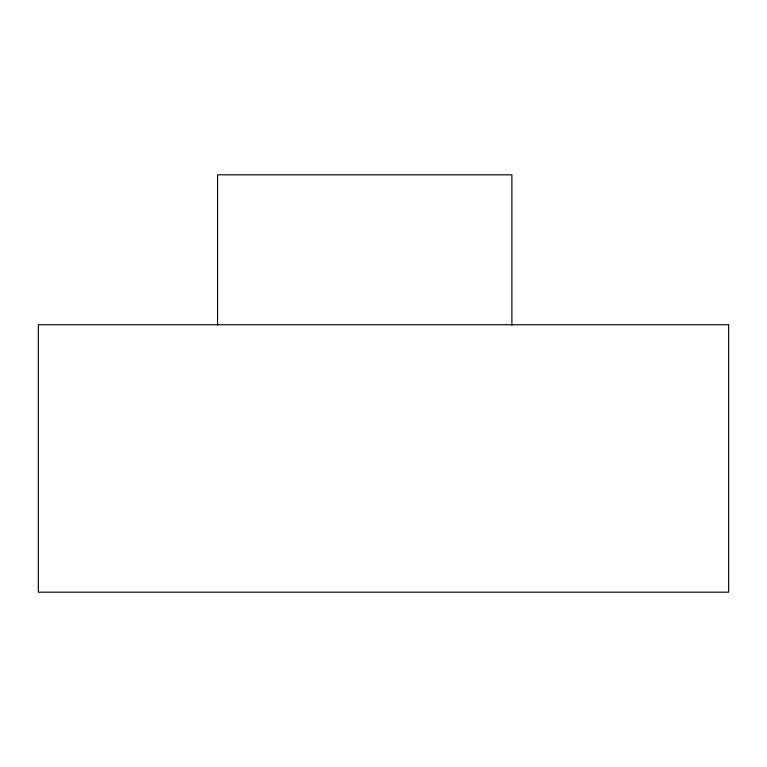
<?xml version="1.0" encoding="UTF-8"?>
<svg xmlns="http://www.w3.org/2000/svg" width="767" height="767" viewBox="0 0 767 767"><rect width="100%" height="100%" fill="white"/><g stroke="black" fill="none" stroke-linecap="round" stroke-linejoin="round"><path stroke-width="1.15" d="M511.896 325.275L511.896 174.818L217.55 174.818L217.55 325.275M728.65 324.738L38.35 324.738L38.35 592.182L728.65 592.182L728.65 324.738"/></g></svg>
